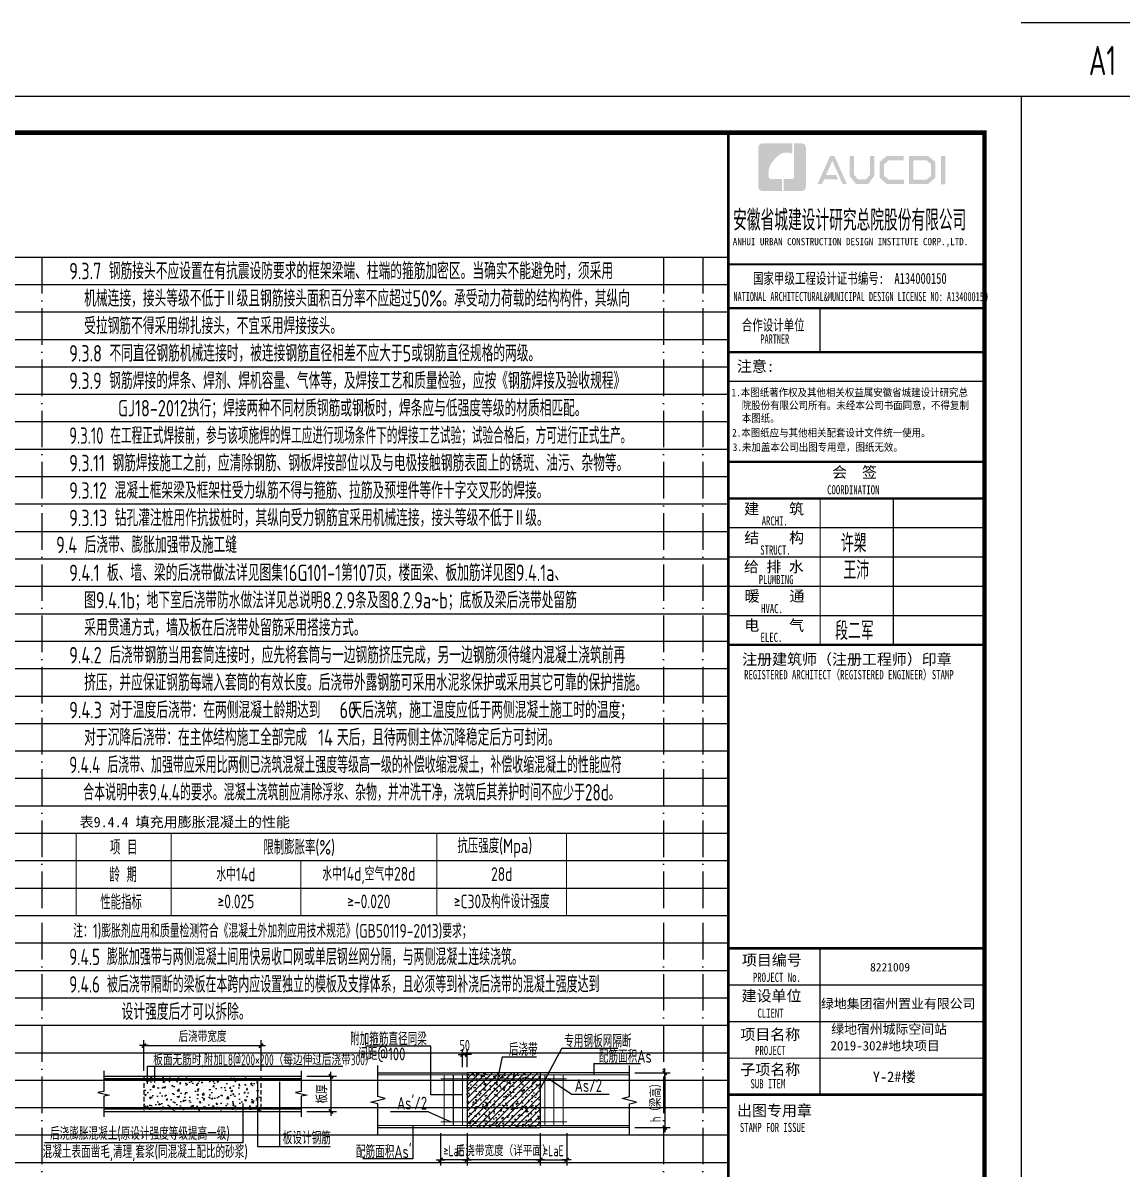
# Model space of a CAD drawing. Extents: x -461650 to 361314, y 245336 to 769729.
# Drawn here: x -374866 to -344816, y 706751 to 738083 of the extents above; entities that cross this region are included whole.
import ezdxf
from ezdxf.enums import TextEntityAlignment as Align

# ---------------------------------------------------------------- set-up
doc = ezdxf.new("R2010")
doc.units = 0
doc.header["$LTSCALE"] = 1000
for name, pattern in [('D1', [14, 10, -2, 0, -2]), ('DASHED', [0.75, 0.5, -0.25]), ('HIDDEN2', [0.1875, 0.125, -0.0625])]:
    doc.linetypes.add(name, pattern=pattern)
doc.layers.get('0').update_dxf_attribs({"linetype": 'CONTINUOUS'})
doc.layers.get('DEFPOINTS').update_dxf_attribs({"linetype": 'CONTINUOUS'})
for name, color, linetype in [('C-SHET-TTLB', 11, 'CONTINUOUS'), ('PUB_TITLE', 4, 'CONTINUOUS'), ('S-0-MODIFY', 201, 'CONTINUOUS'), ('S-DETL-DIM', 151, 'CONTINUOUS'), ('S-DETL-HATCH', 253, 'CONTINUOUS'), ('S-DETL-LINE1', 2, 'CONTINUOUS'), ('S-DETL-RBAR', 1, 'CONTINUOUS'), ('S-DETL-TEXT', 7, 'CONTINUOUS'), ('图签文字', 4, 'CONTINUOUS'), ('水平筋标注', 7, 'CONTINUOUS')]:
    doc.layers.add(name, color=color, linetype=linetype)
for name, color, linetype, lineweight in [('S-1-TEXT', 7, 'CONTINUOUS', 18), ('S-1-修改', 23, 'CONTINUOUS', 18), ('图框', 9, 'CONTINUOUS', 18), ('图签', 147, 'CONTINUOUS', 18)]:
    doc.layers.add(name, color=color, linetype=linetype, lineweight=lineweight)
doc.styles.add('HT', font='simhei.ttf')
doc.styles.add('TS', font='tssdeng.shx', dxfattribs={"width": 0.7, "bigfont": 'tssdchn.shx'})
doc.styles.add('TSSD_Label', font='Tssdeng.shx', dxfattribs={"width": 0.7, "bigfont": 'hztxt.shx'})
doc.styles.add('TSSD_REIN', font='tssdeng.shx', dxfattribs={"width": 0.7, "height": 300, "bigfont": 'tssdchn.shx'})
doc.styles.add('宋体', font='', dxfattribs={"height": 50})
doc.styles.add('建筑图签-1', font='simhei.ttf', dxfattribs={"width": 0.7})
doc.styles.add('建筑图签-2', font='TXT.shx', dxfattribs={"width": 0.5, "bigfont": 'HZTXT.shx'})
doc.styles.add('黑体', font='simhei.ttf')
doc.styles.get('宋体').set_extended_font_data('SimSun')
doc.dimstyles.new('DIM25', dxfattribs={"dimtxt": 300, "dimasz": 0.8, "dimexe": 150, "dimexo": 150, "dimgap": 100, "dimtad": 1, "dimdec": 0, "dimlfac": 0.25, "dimrnd": 1, "dimzin": 0, "dimdsep": 46, "dimtxsty": 'TS', "dimblk": '_DIMX', "dimcen": 0, "dimclrd": 256, "dimclre": 256, "dimclrt": 43, "dimadec": 1, "dimazin": 0, "dimtfac": 1, "dimtdec": 0, "dimtix": 1, "dimtmove": 2, "dimatfit": 3, "dimldrblk": 'ARCHTICK', "dimfxl": 0, "dimtolj": 1, "dimtzin": 1, "dimarcsym": 0})

# ---------------------------------------------------------------- blocks, each defined once
blk = doc.blocks.new('_DIMX')
blk.add_line((-150, 0), (150, 0))
at = {"const_width": 50}
blk.add_lwpolyline([(-70, -70), (70, 70)], dxfattribs=at)
blk = doc.blocks.new('*D134')
at = {"layer": 'DEFPOINTS', "color": 0}
for p in [(-368357, 710126), (-371557, 709287), (-368357, 709287)]:
    blk.add_point(p, dxfattribs=at)
at = {"layer": 'S-DETL-DIM', "lineweight": -2}
for p, q in [((-371557, 709437), (-371557, 710276)), ((-371557, 710126), (-368358, 710126)), ((-368357, 709437), (-368357, 710276))]:
    blk.add_line(p, q, dxfattribs=at)
at = {"layer": 'S-DETL-DIM', "lineweight": -2, "xscale": 0.8, "yscale": 0.8, "zscale": 0.8, "rotation": 180}
blk.add_blockref('_DIMX', (-371557, 710126), dxfattribs=at)
at = {"layer": 'S-DETL-DIM', "lineweight": -2, "xscale": 0.8, "yscale": 0.8, "zscale": 0.8}
blk.add_blockref('_DIMX', (-368357, 710126), dxfattribs=at)
at = {"layer": 'S-DETL-DIM', "color": 43, "insert": (-369957, 710376), "char_height": 300, "attachment_point": 5, "style": 'TS'}
blk.add_mtext('\\A1;后浇带宽度', dxfattribs=at)
blk = doc.blocks.new('_ArchTick')
at = {"color": 0, "linetype": 'ByBlock', "const_width": 0.15}
blk.add_lwpolyline([(-0.5, -0.5), (0.5, 0.5)], dxfattribs=at)
blk = doc.blocks.new('*D135')
at = {"layer": 'DEFPOINTS', "color": 0}
for p in [(-367257, 709287), (-367257, 708327), (-366444, 708327)]:
    blk.add_point(p, dxfattribs=at)
at = {"layer": 'S-DETL-DIM', "lineweight": -2}
for p, q in [((-367107, 709287), (-366294, 709287)), ((-366444, 709287), (-366444, 708328)), ((-367107, 708327), (-366294, 708327))]:
    blk.add_line(p, q, dxfattribs=at)
at = {"layer": 'S-DETL-DIM', "lineweight": -2, "xscale": 0.8, "yscale": 0.8, "zscale": 0.8}
for p, rotation in [((-366444, 709287), 90), ((-366444, 708327), 270)]:
    blk.add_blockref('_DIMX', p, dxfattribs=dict(at, rotation=rotation))
at = {"layer": 'S-DETL-DIM', "color": 43, "insert": (-366694, 708807), "char_height": 300, "attachment_point": 5, "rotation": 90, "style": 'TS'}
blk.add_mtext('\\A1;板厚', dxfattribs=at)
blk = doc.blocks.new('*D136')
at = {"layer": 'DEFPOINTS', "color": 0}
for p in [(-362724, 707885), (-360724, 707885), (-362724, 707003)]:
    blk.add_point(p, dxfattribs=at)
at = {"layer": 'S-DETL-DIM', "lineweight": -2}
for p, q in [((-362724, 707735), (-362724, 706853)), ((-360724, 707735), (-360724, 706853)), ((-362725, 707003), (-362726, 707003)), ((-360724, 707003), (-362724, 707003)), ((-360723, 707003), (-360723, 707003))]:
    blk.add_line(p, q, dxfattribs=at)
at = {"layer": 'S-DETL-DIM', "lineweight": -2, "xscale": 0.8, "yscale": 0.8, "zscale": 0.8}
blk.add_blockref('_DIMX', (-362724, 707003), dxfattribs=at)
at = {"layer": 'S-DETL-DIM', "lineweight": -2, "xscale": 0.8, "yscale": 0.8, "zscale": 0.8, "rotation": 180}
blk.add_blockref('_DIMX', (-360724, 707003), dxfattribs=at)
at = {"layer": 'S-DETL-DIM', "color": 43, "insert": (-361724, 707253), "char_height": 300, "attachment_point": 5, "style": 'TS'}
blk.add_mtext('\\A1;后浇带宽度（详平面）', dxfattribs=at)
blk = doc.blocks.new('*D137')
at = {"layer": 'DEFPOINTS', "color": 0}
for p in [(-358287, 709385), (-358287, 707885), (-357319, 707885)]:
    blk.add_point(p, dxfattribs=at)
at = {"layer": 'S-DETL-DIM', "lineweight": -2}
for p, q in [((-358137, 709385), (-357169, 709385)), ((-357319, 709384), (-357319, 707885)), ((-358137, 707885), (-357169, 707885))]:
    blk.add_line(p, q, dxfattribs=at)
at = {"layer": 'S-DETL-DIM', "lineweight": -2, "xscale": 0.8, "yscale": 0.8, "zscale": 0.8}
for p, rotation in [((-357319, 709385), 90), ((-357319, 707885), 270)]:
    blk.add_blockref('_DIMX', p, dxfattribs=dict(at, rotation=rotation))
at = {"layer": 'S-DETL-DIM', "color": 43, "insert": (-357569, 708635), "char_height": 300, "attachment_point": 5, "rotation": 90, "style": 'TS'}
blk.add_mtext('\\A1;h（梁高）', dxfattribs=at)
blk = doc.blocks.new('*D138')
at = {"layer": 'DEFPOINTS', "color": 0}
for p in [(-363449, 707885), (-362724, 707885), (-363449, 707003)]:
    blk.add_point(p, dxfattribs=at)
at = {"layer": 'S-DETL-DIM', "lineweight": -2}
for p, q in [((-363449, 707735), (-363449, 706853)), ((-362724, 707735), (-362724, 706853)), ((-363450, 707003), (-363451, 707003)), ((-362724, 707003), (-363449, 707003)), ((-362723, 707003), (-362723, 707003))]:
    blk.add_line(p, q, dxfattribs=at)
at = {"layer": 'S-DETL-DIM', "lineweight": -2, "xscale": 0.8, "yscale": 0.8, "zscale": 0.8}
blk.add_blockref('_DIMX', (-363449, 707003), dxfattribs=at)
at = {"layer": 'S-DETL-DIM', "lineweight": -2, "xscale": 0.8, "yscale": 0.8, "zscale": 0.8, "rotation": 180}
blk.add_blockref('_DIMX', (-362724, 707003), dxfattribs=at)
at = {"layer": 'S-DETL-DIM', "color": 43, "insert": (-363087, 707253), "char_height": 300, "attachment_point": 5, "style": 'TS'}
blk.add_mtext('\\A1;≥LaE', dxfattribs=at)
blk = doc.blocks.new('*D139')
at = {"layer": 'DEFPOINTS', "color": 0}
for p in [(-362724, 709881), (-362849, 709385), (-362724, 709385)]:
    blk.add_point(p, dxfattribs=at)
at = {"layer": 'S-DETL-DIM', "lineweight": -2}
for p, q in [((-362849, 709535), (-362849, 710031)), ((-362724, 709535), (-362724, 710031)), ((-362850, 709881), (-362851, 709881)), ((-362849, 709881), (-362724, 709881)), ((-362723, 709881), (-362723, 709881))]:
    blk.add_line(p, q, dxfattribs=at)
at = {"layer": 'S-DETL-DIM', "lineweight": -2, "xscale": 0.8, "yscale": 0.8, "zscale": 0.8}
blk.add_blockref('_DIMX', (-362849, 709881), dxfattribs=at)
at = {"layer": 'S-DETL-DIM', "lineweight": -2, "xscale": 0.8, "yscale": 0.8, "zscale": 0.8, "rotation": 180}
blk.add_blockref('_DIMX', (-362724, 709881), dxfattribs=at)
at = {"layer": 'S-DETL-DIM', "color": 43, "insert": (-362787, 710131), "char_height": 300, "attachment_point": 5, "style": 'TS'}
blk.add_mtext('\\A1;50', dxfattribs=at)
blk = doc.blocks.new('*D140')
at = {"layer": 'DEFPOINTS', "color": 0}
for p in [(-360724, 707885), (-359999, 707885), (-359999, 707003)]:
    blk.add_point(p, dxfattribs=at)
at = {"layer": 'S-DETL-DIM', "lineweight": -2}
for p, q in [((-360724, 707735), (-360724, 706853)), ((-359999, 707735), (-359999, 706853)), ((-360725, 707003), (-360726, 707003)), ((-360724, 707003), (-359999, 707003)), ((-359998, 707003), (-359998, 707003))]:
    blk.add_line(p, q, dxfattribs=at)
at = {"layer": 'S-DETL-DIM', "lineweight": -2, "xscale": 0.8, "yscale": 0.8, "zscale": 0.8}
blk.add_blockref('_DIMX', (-360724, 707003), dxfattribs=at)
at = {"layer": 'S-DETL-DIM', "lineweight": -2, "xscale": 0.8, "yscale": 0.8, "zscale": 0.8, "rotation": 180}
blk.add_blockref('_DIMX', (-359999, 707003), dxfattribs=at)
at = {"layer": 'S-DETL-DIM', "color": 43, "insert": (-360362, 707253), "char_height": 300, "attachment_point": 5, "style": 'TS'}
blk.add_mtext('\\A1;≥LaE', dxfattribs=at)
blk = doc.blocks.new('院标1')
h = blk.add_hatch(color=150)
h.dxf.hatch_style = 1
edge = h.paths.add_edge_path()
edge.add_spline(control_points=[(116373, 648379), (116379, 648379), (116382, 648379), (116391, 648379), (116391, 648379), (116391, 648379), (116616, 648379), (116616, 648379), (116616, 648379), (116616, 648379), (116616, 648054), (116616, 648054), (116616, 648054), (116616, 648054), (116108, 648054), (116108, 648054), (116108, 648054), (116028, 648054), (115963, 648111), (115963, 648199), (115963, 648199), (115963, 648199), (115963, 649215), (115963, 649215), (115963, 649215), (115963, 649295), (116018, 649360), (116108, 649360), (116108, 649360), (116108, 649360), (116897, 649360), (116897, 649360), (116897, 649360), (116897, 649360), (116897, 649080), (116897, 649080), (116897, 649080), (116897, 649080), (116566, 649140), (116356, 648859), (116356, 648859), (116245, 648719), (116240, 648545), (116247, 648466), (116247, 648466), (116254, 648386), (116247, 648466), (116247, 648466), (116247, 648466), (116247, 648466), (116258, 648374), (116373, 648379)], knot_values=[0, 0, 0, 0, 0.071429, 0.071429, 0.071429, 0.107143, 0.142857, 0.142857, 0.142857, 0.178571, 0.214286, 0.214286, 0.214286, 0.25, 0.285714, 0.285714, 0.285714, 0.321429, 0.357143, 0.357143, 0.357143, 0.392857, 0.428571, 0.428571, 0.428571, 0.464286, 0.5, 0.5, 0.5, 0.535714, 0.571429, 0.571429, 0.571429, 0.607143, 0.642857, 0.642857, 0.642857, 0.678571, 0.714286, 0.714286, 0.714286, 0.75, 0.785714, 0.785714, 0.785714, 0.821429, 0.857143, 0.857143, 0.857143, 0.928571, 1, 1, 1, 1], degree=3, periodic=0)
h = blk.add_hatch(color=150)
h.dxf.hatch_style = 1
edge = h.paths.add_edge_path()
edge.add_spline(control_points=[(117268, 649215), (117268, 649215), (117268, 648199), (117268, 648199), (117268, 648199), (117268, 648114), (117212, 648054), (117123, 648054), (117123, 648054), (117123, 648054), (116663, 648054), (116663, 648054), (116663, 648054), (116663, 648054), (116663, 648379), (116663, 648379), (116663, 648379), (116663, 648379), (116865, 648379), (116865, 648379), (116865, 648379), (116907, 648379), (116941, 648413), (116941, 648455), (116941, 648455), (116941, 648455), (116941, 649360), (116941, 649360), (116941, 649360), (116941, 649360), (117123, 649360), (117123, 649360), (117123, 649360), (117204, 649360), (117268, 649306), (117268, 649215)], knot_values=[0, 0, 0, 0, 0.1, 0.1, 0.1, 0.15, 0.2, 0.2, 0.2, 0.25, 0.3, 0.3, 0.3, 0.35, 0.4, 0.4, 0.4, 0.45, 0.5, 0.5, 0.5, 0.55, 0.6, 0.6, 0.6, 0.65, 0.7, 0.7, 0.7, 0.75, 0.8, 0.8, 0.8, 0.9, 1, 1, 1, 1], degree=3, periodic=0)
blk = doc.blocks.new('20210804.19142487')
at = {"layer": 'PUB_TITLE'}
h = blk.add_hatch(color=147, dxfattribs=at)
h.paths.add_polyline_path([(5834, 56758), (5959, 56758), (5959, 55988), (5834, 55988)])
h.paths.add_polyline_path([(5081, 56642), (5081, 56116), (5441, 56116), (5566, 56223), (5566, 56541), (5445, 56642)], flags=16)
h.paths.add_polyline_path([(4963, 56760), (4963, 55998), (5485, 55998), (5684, 56168), (5684, 56596), (5488, 56760)])
h.paths.add_polyline_path([(4820, 56764), (4820, 56648), (4413, 56648), (4280, 56537), (4280, 56218), (4413, 56115), (4822, 56115), (4822, 55993), (4358, 55993), (4156, 56168), (4156, 56596), (4354, 56764)])
h.paths.add_polyline_path([(3337, 56762), (3458, 56762), (3458, 56251), (3572, 56120), (3782, 56120), (3896, 56251), (3896, 56762), (4010, 56762), (4010, 56214), (3846, 55997), (3508, 55997), (3337, 56216)])
h.paths.add_polyline_path([(2805, 56760), (2922, 56760), (3264, 55996), (3148, 55996), (2867, 56630), (2692, 56242), (2963, 56242), (3024, 56127), (2643, 56127), (2584, 55994), (2461, 55994)])
at = {"layer": '图框'}
for p, q in [((25, 53800), (7025, 53800)), ((25, 53800), (7025, 53800)), ((25, 52600), (7025, 52600))]:
    blk.add_line(p, q, dxfattribs=at)
for points, const_width in [([(25, 0), (25, 57400)], 70), ([(25, 53800), (7025, 53800)], 60), ([(25, 52600), (7025, 52600)], 60), ([(25, 52600), (7025, 52600)], 60), ([(2525, 52600), (2525, 51400)], 35), ([(25, 51400), (7025, 51400)], 60), ([(25, 51400), (7025, 51400)], 60), ([(25, 50599), (7025, 50599)], 35), ([(34, 48400), (7034, 48400)], 60), ([(34, 47400), (7034, 47400)], 70), ([(34, 47400), (7034, 47400)], 70), ([(2534, 47400), (2534, 43400)], 35), ([(4534, 47400), (4534, 43400)], 35), ([(34, 46600), (7034, 46600)], 35), ([(34, 45800), (7034, 45800)], 35), ([(34, 45000), (7034, 45000)], 35), ([(34, 44200), (7034, 44200)], 35), ([(34, 43400), (7034, 43400)], 70), ([(25, 35100), (7025, 35100)], 70), ([(25, 35100), (7025, 35100)], 70), ([(2525, 31100), (2525, 35100)], 35), ([(25, 34100), (7025, 34100)], 35), ([(25, 33100), (7025, 33100)], 35), ([(25, 32100), (7025, 32100)], 35), ([(7025, 31100), (25, 31100)], 70)]:
    blk.add_lwpolyline(points, dxfattribs=dict(at, const_width=const_width))
blk.add_blockref('院标1', (-115124, -592249))
at = {"layer": 'PUB_TITLE', "style": 'HT', "width": 0.88}
for s, p in [('1.本图纸著作权及其他相关权益属安徽省城建设计研究总', (111, 50193)), ('院股份有限公司所有。未经本公司书面同意，不得复制', (390, 49839)), ('本图纸。', (390, 49489)), (' 2.本图纸应与其他相关配套设计文件统一使用。 ', (0, 49092)), ('3.未加盖本公司出图专用章，图纸无效。', (143, 48698))]:
    blk.add_text(s, height=210, dxfattribs=at).set_placement(p)
at = {"layer": '图签', "color": 2, "style": '宋体'}
blk.add_text('8221009', height=229.3, dxfattribs=at).set_placement((3899, 34472))
at = {"layer": '图签', "color": 154, "style": '宋体'}
for s, height, p in [('绿地集团宿州置业有限公司', 258.01, (2555, 33462)), ('绿地宿州城际空间站', 258, (2834, 32766)), ('2019-302#地块项目', 258.01, (2817, 32311)), ('Y-2#楼', 286.7, (3974, 31448))]:
    blk.add_text(s, height=height, dxfattribs=at).set_placement(p)
at = {"layer": '图签文字', "color": 7, "style": '建筑图签-1'}
for s, height, width, p in [('安徽省城建设计研究总院股份有限公司', 500, 0.55, (153, 54777)), ('国家甲级工程设计证书编号:  A134000150', 300, 0.7, (697, 53267)), ('合作设计单位', 300, 0.7, (390, 51990))]:
    blk.add_text(s, height=height, dxfattribs=dict(at, width=width)).set_placement(p)
at = {"layer": '图签文字', "linetype": 'Continuous', "style": '建筑图签-1', "width": 0.91}
blk.add_text('ANHUI URBAN CONSTRUCTION DESIGN INSTITUTE CORP.,LTD.', height=200, dxfattribs=at).set_placement((144, 54322))
at = {"layer": '图签文字', "style": '建筑图签-1'}
for s, width, p in [('NATIONAL ARCHITECTURAL&MUNICIPAL DESIGN LICENSE NO: A134000150', 0.6, (162, 52795)), ('PARTNER', 0.6, (900, 51634)), ('COORDINATION', 0.7, (2725, 47513)), ('ARCHI.', 0.7, (935, 46662)), ('STRUCT.', 0.7, (895, 45865)), ('PLUMBING', 0.7, (854, 45058)), ('HVAC.', 0.7, (919, 44265)), ('ELEC.', 0.7, (904, 43480)), ('REGISTERED ARCHITECT（REGISTERED ENGINEER）STAMP', 0.7, (454, 42459)), ('PROJECT No.', 0.7, (695, 34185, -1799)), ('CLIENT', 0.7, (819, 33206)), ('PROJECT', 0.7, (754, 32187)), ('SUB ITEM', 0.7, (628, 31276)), ('STAMP FOR ISSUE', 0.7, (338, 30081))]:
    blk.add_text(s, height=250, dxfattribs=dict(at, width=width)).set_placement(p)
at = {"layer": '图签文字', "color": 7, "style": '建筑图签-1'}
for s, p in [('注意:', (257, 50863)), ('会  签', (2860, 47968)), ('建    筑', (455, 46967)), ('结    构', (459, 46179)), ('给 排 水', (450, 45385)), ('暖    通', (468, 44582)), ('电    气', (459, 43782)), ('注册建筑师（注册工程师）印章', (401, 42854)), ('项目编号', (393, 34632)), ('建设单位', (385, 33655)), ('项目名称', (352, 32597)), ('子项名称', (352, 31640)), ('出图专用章', (261, 30518))]:
    blk.add_text(s, height=300, dxfattribs=at).set_placement(p)
at = {"layer": '图签文字', "color": 1, "style": '建筑图签-2', "width": 0.7}
for s, p in [('许槊', (3100, 45928)), ('王沛', (3171, 45187)), ('段二军', (2946, 43532))]:
    blk.add_text(s, height=500, dxfattribs=at).set_placement(p)

msp = doc.modelspace()

# ---------------------------------------------------------------- hatches: boundary and pattern name
at = {"layer": 'S-DETL-HATCH'}
h = msp.add_hatch(dxfattribs=at)
h.set_pattern_fill('AR-CONC', color=256, scale=50, style=0)
h.set_pattern_definition([(50, (-5116785.44, 1135242.7), (358.630091, -31.376067), [37.5, -412.5]), (355, (-5116785.44, 1135242.7), (-69.375667, 376.096067), [30, -330]), (100.4514, (-5116755.56, 1135240.08), (289.25469, 344.71977), [31.870095, -350.571056]), (46.1842, (-5116785.44, 1135342.7), (533.620524, -82.759507), [56.25, -618.75]), (96.6356, (-5116741, 1135335.8), (467.33135, 487.058935), [47.805144, -525.8565]), (351.1842, (-5116785.44, 1135342.7), (467.33097, 487.0593), [45, -495]), (21, (-5116735.44, 1135317.7), (298.453526, -201.309445), [37.5, -412.5]), (326, (-5116735.44, 1135317.7), (121.657666, 362.575023), [30, -330]), (71.4514, (-5116710.57, 1135300.92), (420.111314, 161.265248), [31.870095, -350.571056]), (37.5, (-5116785.44, 1135242.7), (6.0799277, 166.446927), [0, -326, 0, -335, 0, -331.25]), (7.5, (-5116785.44, 1135242.7), (131.534769, 197.205856), [0, -191, 0, -318.5, 0, -126.25]), (327.5, (-5116896.94, 1135242.7), (266.911218, -11.277436), [0, -125, 0, -390, 0, -517.5]), (317.5, (-5116946.94, 1135242.7), (291.593085, 50.052491), [0, -162.5, 0, -259, 0, -367.5])])
h.paths.add_polyline_path([(-362724.24, 709384.65), (-362724.24, 707884.65), (-360724.24, 707884.65), (-360724.24, 709384.65)])
h = msp.add_hatch(dxfattribs=at)
h.set_pattern_fill('ANSI31', color=256, scale=1000, style=0)
h.set_pattern_definition([(45, (-5116785.44, 1135242.7), (-88.3883476, 88.3883476), [])])
h.paths.add_polyline_path([(-362724.24, 709384.65), (-362724.24, 707884.65), (-360724.24, 707884.65), (-360724.24, 709384.65)])
h = msp.add_hatch(dxfattribs=at)
h.set_pattern_fill('AR-CONC', color=256, scale=2.5, style=0)
h.set_pattern_definition([(50, (-2025180.8, 595851.07), (455.46167, -39.84771), [47.625, -523.875]), (355, (-2025180.8, 595851.07), (-88.10706, 477.64161), [38.1, -419.1]), (100.451, (-2025142.86, 595847.75), (367.35625, 437.79172), [40.475, -445.225]), (46.1842, (-2025180.8, 595978.1), (677.6976, -105.10582), [71.4375, -785.8125]), (96.6356, (-2025124.34, 595969.3), (593.51059, 618.5639), [60.7125, -667.8375]), (351.184, (-2025180.8, 595978.1), (593.5115, 618.5628), [57.15, -628.65]), (21, (-2025117.3, 595946.32), (379.0372, -255.6638), [47.625, -523.875]), (326, (-2025117.3, 595946.3), (154.50507, 460.46992), [38.1, -419.1]), (71.4514, (-2025085.73, 595925), (533.54123, 204.80714), [40.475, -445.225]), (37.5, (-2025180.81, 595851.07), (7.721508, 211.387597), [0, -414.02, 0, -425.45, 0, -420.6875]), (7.5, (-2025180.81, 595851.07), (167.049156, 250.451437), [0, -242.57, 0, -404.495, 0, -160.3375]), (327.5, (-2025322.42, 595851.07), (338.976488, -14.32186), [0, -158.75, 0, -495.3, 0, -657.225]), (317.5, (-2025385.92, 595851.07), (370.322953, 63.56623), [0, -206.375, 0, -328.93, 0, -466.725])])
h.paths.add_polyline_path([(-371557.38, 709207.47), (-371557.38, 708407.47), (-368357.38, 708407.47), (-368357.38, 709207.47)])
h.paths.add_polyline_path([(-371557.38, 709287.47), (-371557.38, 709207.47), (-368357.38, 709207.47), (-368357.38, 709287.47)])
h.paths.add_polyline_path([(-368357.38, 708327.47), (-368357.38, 708407.47), (-369055.69, 708407.47), (-369055.69, 708327.47)])
h.paths.add_polyline_path([(-369055.69, 708327.47), (-369055.69, 708407.47), (-369657.46, 708407.47), (-369657.46, 708327.47)])
h.paths.add_polyline_path([(-369657.46, 708327.47), (-369657.46, 708407.47), (-370487.27, 708407.47), (-370487.27, 708327.47)])
h.paths.add_polyline_path([(-370487.27, 708327.47), (-370487.27, 708407.47), (-371557.38, 708407.47), (-371557.38, 708327.47)])
at = {"layer": 'S-DETL-RBAR'}
for points in [[(-371486.37, 709149.2, -1), (-371430.12, 709149.2, -1)], [(-370886.37, 709149.2, -1), (-370830.12, 709149.2, -1)], [(-370286.37, 709149.2, -1), (-370230.12, 709149.2, -1)], [(-369628.39, 709149.2, 1), (-369684.64, 709149.2, 1)], [(-369028.39, 709149.2, 1), (-369084.64, 709149.2, 1)], [(-368428.39, 709149.2, 1), (-368484.64, 709149.2, 1)], [(-371486.37, 708464.1, 1), (-371430.12, 708464.1, 1)], [(-370886.37, 708464.1, 1), (-370830.12, 708464.1, 1)], [(-370286.37, 708464.1, 1), (-370230.12, 708464.1, 1)], [(-369628.39, 708464.1, -1), (-369684.64, 708464.1, -1)], [(-369028.39, 708464.1, -1), (-369084.64, 708464.1, -1)], [(-368428.39, 708464.1, -1), (-368484.64, 708464.1, -1)]]:
    msp.add_hatch(color=1, dxfattribs=at).paths.add_polyline_path(points)

# ---------------------------------------------------------------- linework, layer by layer
at = {"layer": 'C-SHET-TTLB'}
msp.add_lwpolyline([(-347578.08, 736083.4), (-347578.08, 676683.4), (-431678.08, 676683.4), (-431678.08, 736083.4)], close=True, dxfattribs=at)
at = {"layer": 'C-SHET-TTLB', "const_width": 120}
msp.add_lwpolyline([(-429838.08, 735083.4), (-348578.08, 735083.4), (-348578.08, 677683.4), (-429838.08, 677683.4)], close=True, dxfattribs=at)
at = {"layer": 'DEFPOINTS', "color": 252}
for p, q in [((-429838.08, 731683.4), (-355578.08, 731683.4)), ((-429838.08, 730933.4), (-355578.08, 730933.4)), ((-429838.08, 730183.4), (-355578.08, 730183.4)), ((-429838.08, 729433.4), (-355578.08, 729433.4)), ((-429838.08, 728683.4), (-355578.08, 728683.4)), ((-429838.08, 727933.4), (-355578.08, 727933.4)), ((-429838.08, 727183.4), (-355578.08, 727183.4)), ((-429838.08, 726433.4), (-355578.08, 726433.4)), ((-429838.08, 725683.4), (-355578.08, 725683.4)), ((-429838.08, 724933.4), (-355578.08, 724933.4)), ((-429838.08, 724183.4), (-355578.08, 724183.4)), ((-429838.08, 723433.4), (-355578.08, 723433.4)), ((-429838.08, 722683.4), (-355578.08, 722683.4)), ((-429838.08, 721933.4), (-355578.08, 721933.4)), ((-429838.08, 721183.4), (-355578.08, 721183.4)), ((-429838.08, 720433.4), (-355578.08, 720433.4)), ((-429838.08, 719683.4), (-355578.08, 719683.4)), ((-429838.08, 718933.4), (-355578.08, 718933.4)), ((-429838.08, 718183.4), (-355578.08, 718183.4)), ((-429838.08, 717433.4), (-355578.08, 717433.4)), ((-429838.08, 716683.4), (-355578.08, 716683.4)), ((-429838.08, 715933.4), (-355578.08, 715933.4)), ((-429838.08, 715183.4), (-355578.08, 715183.4)), ((-429838.08, 714433.4), (-355578.08, 714433.4)), ((-429838.08, 713683.4), (-355578.08, 713683.4)), ((-429838.08, 712933.4), (-355578.08, 712933.4)), ((-429838.08, 712183.4), (-355578.08, 712183.4)), ((-429838.08, 711433.4), (-355578.08, 711433.4)), ((-429838.08, 710683.4), (-355578.08, 710683.4)), ((-429838.08, 709933.4), (-355578.08, 709933.4)), ((-429838.08, 709183.4), (-355578.08, 709183.4)), ((-429838.08, 708433.4), (-355578.08, 708433.4)), ((-429838.08, 707683.4), (-355578.08, 707683.4)), ((-429838.08, 706933.4), (-355578.08, 706933.4))]:
    msp.add_line(p, q, dxfattribs=at)
at = {"layer": 'DEFPOINTS', "color": 252, "linetype": 'D1', "ltscale": 0.1}
for p, q in [((-374350.08, 731683.4), (-374350.08, 677683.4)), ((-357350.08, 731683.4), (-357350.08, 677683.4)), ((-356278.08, 731683.4), (-356278.08, 677683.4)), ((-356278.08, 731683.4), (-356278.08, 677683.4))]:
    msp.add_line(p, q, dxfattribs=at)
at = {"layer": 'S-0-MODIFY'}
msp.add_lwpolyline([(-347578.08, 736083.4), (-344578.08, 736083.4), (-344578.08, 738083.4), (-347578.08, 738083.4)], dxfattribs=at)
at = {"layer": 'S-1-TEXT', "color": 2}
for p, q in [((-370811.02, 713683.4), (-370811.02, 715933.4)), ((-363545.39, 713683.4), (-363545.39, 715933.4)), ((-373412.58, 715183.4), (-360006.33, 715183.4)), ((-367271.96, 713683.4), (-367271.96, 715183.4)), ((-373412.58, 714433.4), (-360006.33, 714433.4))]:
    msp.add_line(p, q, dxfattribs=at)
msp.add_lwpolyline([(-360006.33, 715933.4), (-360006.33, 713683.4), (-373412.58, 713683.4), (-373412.58, 715933.4), (-360006.33, 715933.4)], dxfattribs=at)
at = {"layer": 'S-DETL-DIM'}
for p, q in [((-372657.38, 709437.47), (-372657.38, 708869.95)), ((-367255.59, 709437.47), (-367255.59, 708869.95)), ((-372657.38, 708869.95), (-372816.79, 708843.55)), ((-372816.79, 708843.55), (-372497.97, 708771.39)), ((-372497.97, 708771.39), (-372657.38, 708744.99)), ((-372657.38, 708744.99), (-372657.38, 708177.47)), ((-367255.59, 708869.95), (-367415, 708843.55)), ((-367415, 708843.55), (-367096.18, 708771.39)), ((-367096.18, 708771.39), (-367255.59, 708744.99)), ((-367255.59, 708744.99), (-367255.59, 708177.47))]:
    msp.add_line(p, q, dxfattribs=at)
at = {"layer": 'S-DETL-DIM', "linetype": 'ByBlock'}
for points in [[(-365161.74, 707684.65), (-365161.74, 708534.65), (-365361.74, 708584.65), (-364961.74, 708684.65), (-365161.74, 708734.65), (-365161.74, 709584.65)], [(-358286.74, 707684.65), (-358286.74, 708534.65), (-358086.74, 708584.65), (-358486.74, 708684.65), (-358286.74, 708734.65), (-358286.74, 709584.65)]]:
    msp.add_lwpolyline(points, dxfattribs=at)
at = {"layer": 'S-DETL-LINE1', "linetype": 'ByBlock'}
for p, q in [((-365161.74, 709384.65), (-362724.24, 709384.65)), ((-362724.24, 709384.65), (-362724.24, 707884.65)), ((-360724.24, 709384.65), (-362724.24, 709384.65)), ((-358286.74, 709384.65), (-360724.24, 709384.65)), ((-360724.24, 709384.65), (-360724.24, 707884.65)), ((-365161.74, 707884.65), (-362724.24, 707884.65)), ((-362724.24, 707884.65), (-360724.24, 707884.65)), ((-358286.74, 707884.65), (-360724.24, 707884.65))]:
    msp.add_line(p, q, dxfattribs=at)
at = {"layer": 'S-DETL-LINE1'}
for p, q in [((-372657.38, 709287.47), (-367255.59, 709287.47)), ((-372657.38, 708327.47), (-367255.59, 708327.47))]:
    msp.add_line(p, q, dxfattribs=at)
at = {"layer": 'S-DETL-LINE1', "color": 252, "linetype": 'HIDDEN2'}
for p, q in [((-371557.38, 709287.47), (-371557.38, 708327.47)), ((-368357.38, 709287.47), (-368357.38, 708327.47))]:
    msp.add_line(p, q, dxfattribs=at)
at = {"layer": 'S-DETL-RBAR', "color": 1, "const_width": 60}
for points in [[(-372657.38, 709207.47), (-367255.59, 709207.47)], [(-372657.38, 708407.47), (-367255.59, 708407.47)]]:
    msp.add_lwpolyline(points, dxfattribs=at)
at = {"layer": 'S-DETL-RBAR', "const_width": 30}
for points in [[(-365161.74, 709324.65), (-358286.74, 709324.65)], [(-363442.75, 709218.65), (-359997.67, 709218.65)], [(-363349.24, 709324.65), (-363349.24, 707944.65)], [(-363099.24, 709324.65), (-363099.24, 707944.65)], [(-362849.24, 709324.65), (-362849.24, 707944.65)], [(-360599.24, 709324.65), (-360599.24, 707944.65)], [(-360349.24, 709324.65), (-360349.24, 707944.65)], [(-360099.24, 709324.65), (-360099.24, 707944.65)], [(-365161.74, 707944.65), (-358286.74, 707944.65)], [(-363445.54, 708041.65), (-359995.09, 708041.65)]]:
    msp.add_lwpolyline(points, dxfattribs=at)
at = {"layer": 'S-DETL-TEXT'}
for p, q in [((-363713.04, 710112.92), (-365499.91, 710112.92)), ((-361763.07, 709822.2), (-361917.32, 709079.52)), ((-361763.07, 709822.2), (-360824.72, 709822.2)), ((-359259.58, 709634.03), (-357982.79, 709634.03)), ((-359259.58, 709634.03), (-359259.58, 709324.65)), ((-368455.76, 709148.19), (-368455.76, 707372.32)), ((-367853.99, 709140.76), (-367853.99, 707372.32)), ((-359879.11, 708798.25), (-358842.86, 708798.25)), ((-368849.49, 708543.31), (-368849.49, 707469.4)), ((-363781.96, 708317.17), (-364818.21, 708317.17)), ((-364202.34, 707944.65), (-364202.34, 707030.56)), ((-368849.49, 707469.4), (-374272.7, 707469.4)), ((-368455.76, 707372.32), (-366462.5, 707372.32)), ((-364202.34, 707030.56), (-365576.45, 707030.56))]:
    msp.add_line(p, q, dxfattribs=at)
at = {"layer": 'S-DETL-TEXT', "color": 0}
for p, q in [((-363713.04, 708784.65), (-363713.04, 710112.92)), ((-360132.31, 710054.21), (-360724.24, 708953.45)), ((-360132.31, 710054.21), (-358600.39, 710054.21)), ((-371459.39, 709566.45), (-366124.28, 709566.45)), ((-371459.39, 709078.11), (-371459.39, 709566.45)), ((-371258.08, 709119.24), (-371258.08, 709566.45)), ((-359879.11, 708798.25), (-360493.04, 709218.65)), ((-362849.24, 708784.65), (-363713.04, 708784.65)), ((-363781.96, 708317.17), (-363168.02, 708041.65))]:
    msp.add_line(p, q, dxfattribs=at)

# ---------------------------------------------------------------- block references
at = {"layer": '水平筋标注'}
msp.add_blockref('20210804.19142487', (-355603.22, 677683.4), dxfattribs=at)

# ---------------------------------------------------------------- texts
at = {"layer": 'S-0-MODIFY', "style": 'TSSD_REIN', "width": 0.7}
msp.add_text('A1', height=800, dxfattribs=at).set_placement((-344977.19, 736654.85), align=Align.RIGHT)
at = {"layer": 'S-1-TEXT', "style": 'TS'}
for s, width, p in [('9.3.7 钢筋接头不应设置在有抗震设防要求的框架梁端、柱端的箍筋加密区。当确实不能避免时，须采用', 0.75, (-373601.03, 731075.83)), ('  机械连接，接头等级不低于Ⅱ级且钢筋接头面积百分率不应超过50%%%。承受动力荷载的结构构件，其纵向', 0.75, (-373601.03, 730325.83)), ('  受拉钢筋不得采用绑扎接头，不宜采用焊接接头。', 0.75, (-373601.03, 729575.83)), ('9.3.8 不同直径钢筋机械连接时，被连接钢筋直径相差不应大于5或钢筋直径规格的两级。', 0.75, (-373601.03, 728825.83)), ('9.3.9 钢筋焊接的焊条、焊剂、焊机容量、气体等，及焊接工艺和质量检验，应按《钢筋焊接及验收规程》', 0.75, (-373601.03, 728075.83)), ('  GJ18-2012执行；焊接两种不同材质钢筋或钢板时，焊条应与低强度等级的材质相匹配。', 0.75, (-372678.9, 727325.83)), ('9.3.10 在工程正式焊接前，参与该项施焊的焊工应进行现场条件下的焊接工艺试验；试验合格后，方可进行正式生产。', 0.68, (-373601.03, 726575.83)), ('9.3.11 钢筋焊接施工之前，应清除钢筋、钢板焊接部位以及与电极接触钢筋表面上的锈斑、油污、杂物等。', 0.75, (-373601.03, 725825.83)), ('9.3.12 混凝土框架梁及框架柱受力纵筋不得与箍筋、拉筋及预埋件等作十字交叉形的焊接。', 0.75, (-373601.03, 725075.83)), ('9.3.13 钻孔灌注桩用作抗拔桩时，其纵向受力钢筋宜采用机械连接，接头等级不低于Ⅱ级。', 0.75, (-373601.03, 724325.83)), ('9.4 后浇带、膨胀加强带及施工缝', 0.75, (-373958.81, 723591)), ('9.4.1 板、墙、梁的后浇带做法详见图集16G101-1第107页，楼面梁、板加筋详见图9.4.1a、\x8f', 0.75, (-373601.03, 722825.83)), ('  图9.4.1b；地下室后浇带防水做法详见总说明8.2.9条及图8.2.9a~b；底板及梁后浇带处留筋', 0.75, (-373601.03, 722075.83)), ('  采用贯通方式，墙及板在后浇带处留筋采用搭接方式。', 0.75, (-373601.03, 721325.83)), ('9.4.2 后浇带钢筋当用套筒连接时，应先将套筒与一边钢筋挤压完成，另一边钢筋须待缝内混凝土浇筑前再', 0.75, (-373601.03, 720575.83)), ('  挤压，并应保证钢筋每端入套筒的有效长度。后浇带外露钢筋可采用水泥浆保护或采用其它可靠的保护措施。', 0.75, (-373601.03, 719825.83)), ('9.4.3 对于温度后浇带：在两侧混凝土龄期达到    天后浇筑，施工温度应低于两侧混凝土施工时的温度；', 0.75, (-373601.03, 719075.83)), ('  对于沉降后浇带：在主体结构施工全部完成    天后，且待两侧主体沉降稳定后方可封闭。', 0.75, (-373601.03, 718325.83)), ('9.4.4 后浇带、加强带应采用比两侧已浇筑混凝土强度等级高一级的补偿收缩混凝土，补偿收缩混凝土的性能应符', 0.7, (-373601.03, 717575.83)), ('  合本说明中表9.4.4的要求。混凝土浇筑前应清除浮浆、杂物，并冲洗干净，浇筑后其养护时间不应少于28d。', 0.7, (-373601.03, 716825.83)), ('9.4.5 膨胀加强带与两侧混凝土间用快易收口网或单层钢丝网分隔，与两侧混凝土连续浇筑。', 0.7, (-373601.03, 712325.83)), ('9.4.6 被后浇带隔断的梁板在本跨内应设置独立的模板及支撑体系，且必须等到补浇后浇带的混凝土强度达到', 0.7, (-373601.03, 711575.83)), ('       设计强度后才可以拆除。', 0.75, (-373601.03, 710825.83))]:
    msp.add_text(s, height=450, dxfattribs=dict(at, width=width)).set_placement(p)
at = {"layer": 'S-1-TEXT', "style": '黑体'}
msp.add_text('表9.4.4 填充用膨胀混凝土的性能', height=281.25, dxfattribs=at).set_placement((-373315.77, 716097.16))
at = {"layer": 'S-1-TEXT', "linetype": 'DASHED', "style": 'TS', "width": 0.75}
for s, height, p in [('项 目', 400, (-372485.51, 715347.46)), ('限制膨胀率(%%%)', 400, (-368293.54, 715347.46)), ('抗压强度(Mpa)', 400, (-362988.11, 715388.03)), ('龄 期', 400, (-372502.95, 714597.46)), ('性能指标', 400, (-372753.33, 713847.46)), ('注：1)膨胀剂应用和质量检测符合《混凝土外加剂应用技术规范》(GB50119-2013)要求；', 375, (-373490.11, 713075.83))]:
    msp.add_text(s, height=height, dxfattribs=at).set_placement(p)
at = {"layer": 'S-1-TEXT', "style": 'TS', "width": 0.75}
for s, p in [('水中14d', (-369041.49, 714620.9)), ('水中14d,空气中28d', (-365408.67, 714635.32)), ('28d', (-361775.86, 714628.11)), ('≥0.025', (-369041.49, 713880.72)), ('≥-0.020', (-365408.67, 713882.2)), ('≥C30及构件设计强度', (-361775.86, 713880.72))]:
    msp.add_text(s, height=375, dxfattribs=at).set_placement(p, align=Align.CENTER)
at = {"layer": 'S-1-修改', "color": 0, "style": 'TS', "width": 0.75}
for s, p in [('60', (-366208.74, 719075.83)), ('14', (-366793.16, 718325.83))]:
    msp.add_text(s, height=450, dxfattribs=at).set_placement(p)
at = {"layer": 'S-DETL-TEXT', "style": 'TS', "width": 0.75}
for s, p in [('附加箍筋直径同梁', (-365922.06, 710135.63)), ('专用钢板网隔断', (-360065.47, 710076.92)), ('间距@100', (-365700.1, 709723.37)), ('后浇带', (-361580.99, 709844.9)), ('配筋面积As', (-359120.4, 709656.74)), ('As/2', (-359781.61, 708860.41)), ("As'/2", (-364638.76, 708379.33)), ('后浇膨胀混凝土(原设计强度等级提高一级)', (-374122.5, 707549.88)), ('板设计钢筋', (-367760.27, 707425.32)), ('混凝土表面凿毛,清理,套浆(同混凝土配比的砂浆)', (-374325.38, 707049.78)), ("配筋面积As'", (-365761.6, 707053.26))]:
    msp.add_text(s, height=350, dxfattribs=at).set_placement(p)
at = {"layer": 'S-DETL-TEXT', "color": 0, "style": 'TSSD_Label', "width": 0.65}
msp.add_text('板面无筋时,附加L8@200×200（每边伸过后浇带300）', height=300, dxfattribs=at).set_placement((-371302.61, 709589.16))

# ---------------------------------------------------------------- dimensions: what is measured, and where the dimension line sits
at = {"layer": 'S-DETL-DIM'}
for base, p1, p2, text, picture, middle in [((-368357.38, 710125.58), (-371557.38, 709287.47), (-368357.38, 709287.47), '后浇带宽度', '*D134', (-369957.38, 710375.58)), ((-362724.24, 709880.81), (-362849.24, 709384.65), (-362724.24, 709384.65), '50', '*D139', (-362786.74, 710130.81)), ((-362724.24, 707003.06), (-360724.24, 707884.65), (-362724.24, 707884.65), '后浇带宽度（详平面）', '*D136', (-361724.24, 707253.06)), ((-363449.24, 707003.06), (-362724.24, 707884.65), (-363449.24, 707884.65), '≥LaE', '*D138', (-363086.74, 707253.06))]:
    dim = msp.add_linear_dim(base=base, p1=p1, p2=p2, text=text, dimstyle='DIM25', dxfattribs=at)
    dim.commit()
    dim.dimension.update_dxf_attribs({"geometry": picture, "text_midpoint": middle})
for base, p1, p2, angle, text, picture, middle in [((-366443.68, 708327.47), (-367257.38, 709287.47), (-367257.38, 708327.47), 90, '板厚', '*D135', (-366693.68, 708807.47)), ((-357319.43, 707884.65), (-358286.74, 709384.65), (-358286.74, 707884.65), 90, 'h（梁高）', '*D137', (-357569.43, 708634.65)), ((-359999.24, 707003.06), (-360724.24, 707884.65), (-359999.24, 707884.65), 180, '≥LaE', '*D140', (-360361.74, 707253.06))]:
    dim = msp.add_linear_dim(base=base, p1=p1, p2=p2, angle=angle, text=text, dimstyle='DIM25', dxfattribs=at)
    dim.commit()
    dim.dimension.update_dxf_attribs({"geometry": picture, "text_midpoint": middle})

doc.saveas('drawing.dxf')
